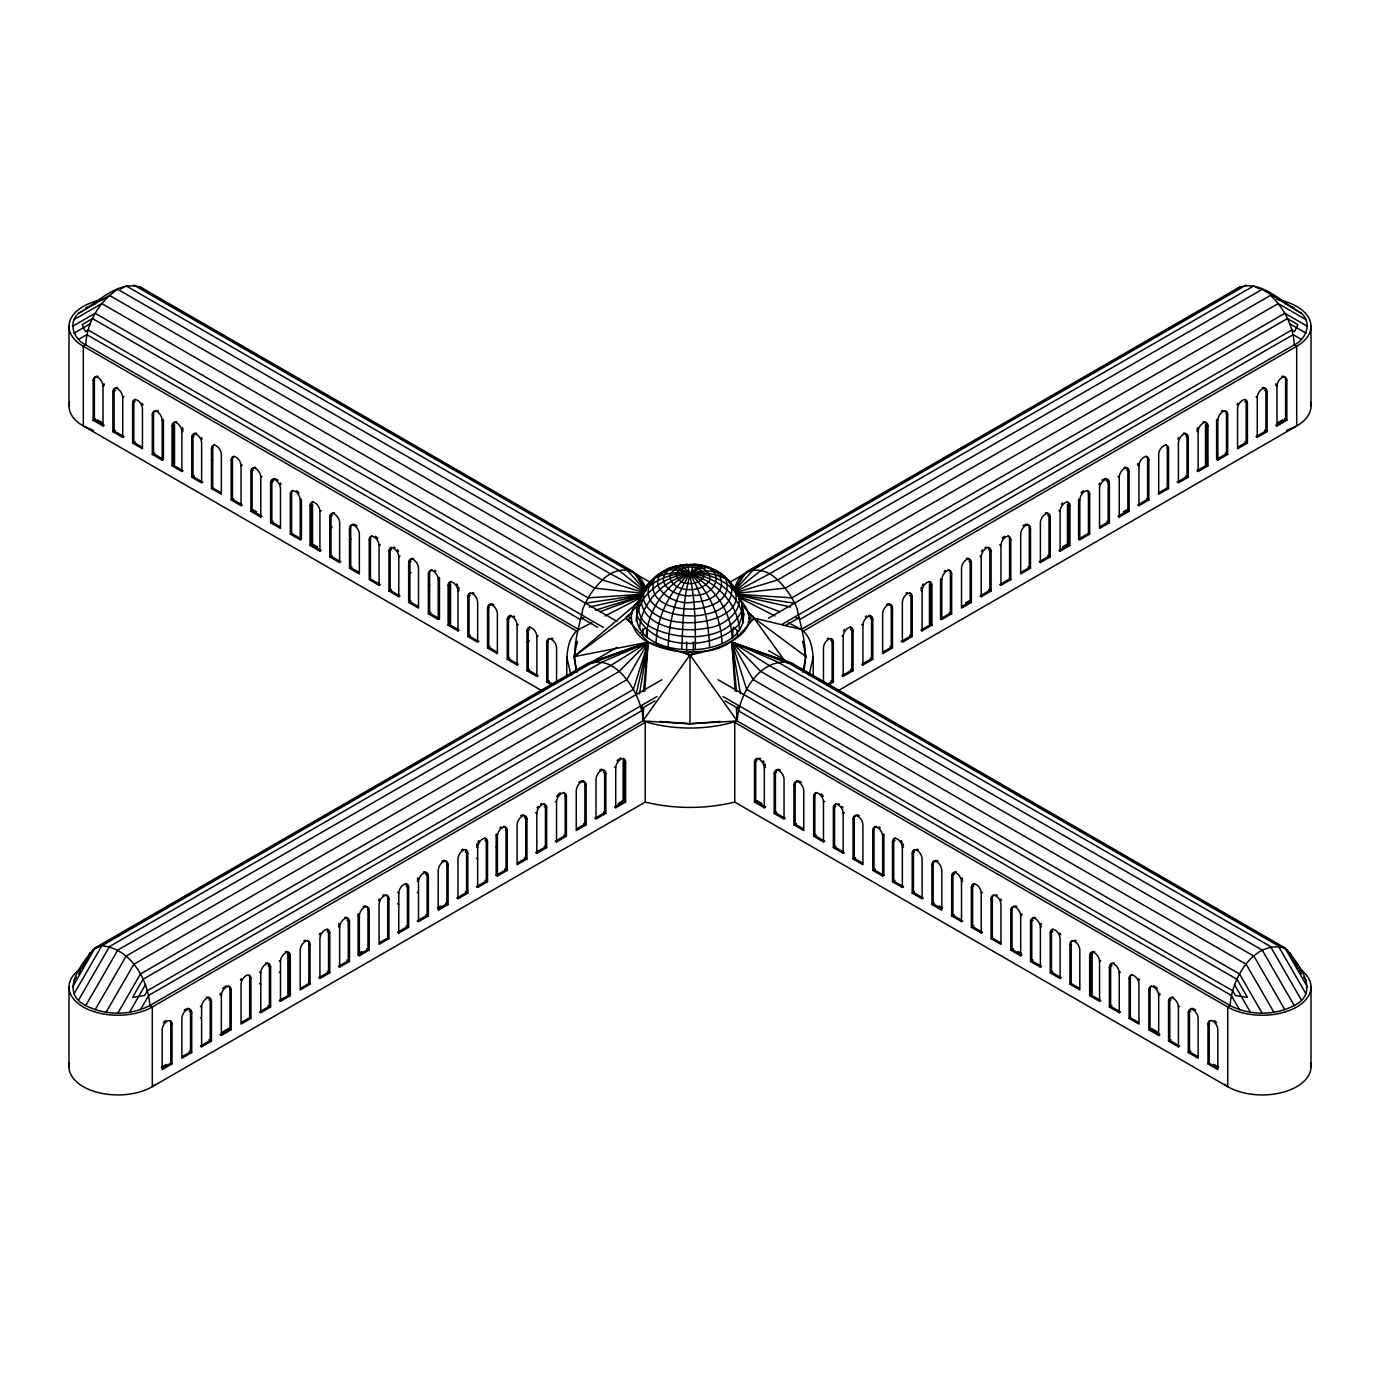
<?xml version="1.0" encoding="UTF-8"?>
<svg xmlns="http://www.w3.org/2000/svg" width="1380" height="1380" viewBox="0 0 1380 1380"><rect width="100%" height="100%" fill="white"/><g stroke="black" fill="none" stroke-linecap="round" stroke-linejoin="round"><path stroke-width="1.5" d="M162.185 460.127L152.3 454.434L152.317 414.569A6.969 4.019 60 0 1 157.251 411.723A6.969 4.019 60 0 1 162.185 420.262L162.185 460.127L163.409 459.419L163.409 419.555L162.185 420.262M221.318 1035.448L221.335 995.584A6.969 4.019 -60 0 1 226.251 987.045A6.969 4.019 -60 0 1 231.185 989.891L231.185 1029.756L221.318 1035.448L220.076 1034.741L229.96 1029.049L231.185 1029.756M379.086 585.361L379.086 545.497A6.969 4.019 60 0 0 374.153 536.958A6.969 4.019 60 0 0 369.219 539.804L369.219 579.652L379.086 585.361L380.311 584.637L370.461 578.945L370.461 539.097A6.969 4.019 60 0 1 371.91 535.906M536.855 676.442L526.97 670.732L527.005 630.902A6.969 4.019 60 0 1 531.921 628.055A6.969 4.019 60 0 1 536.855 636.594L536.855 676.442L538.096 675.734L528.23 670.042L528.23 630.194A6.969 4.019 60 0 1 529.678 627.003M681.737 648.893C683.376 620.707 682.617 590.468 694.14 564.299C731.193 565.627 730.261 601.645 693.536 602.008C672.612 607.338 638.871 581.791 670.697 568.043M637.422 607.597L636.128 621.069M641.01 596.867C640.372 628.486 684.239 633.092 707.94 627.917C726.139 626.365 750.858 604.837 733.108 587.604M743.492 622.777L741.664 611.185L741.974 603.302C726.57 566.628 668.42 563.696 643.684 591.779L643.408 598.851L638.026 609.839L637.111 615.618C654.31 651.412 712.787 650.705 738.68 624.674C752.445 599.644 725.949 569.543 700.919 565.438C674.803 581.342 657.311 611.599 656.104 642.373M668.179 646.599C669.162 621.121 675.631 595.142 690 573.821L698.78 569.026L706.957 567.559L713.977 569.543C742.75 582.446 733.97 609.736 705.404 614.255C685.705 619.879 635.749 611.426 651.05 581.428M643.649 708.199L642.769 720.981L149.834 1005.572C130.134 1015.715 105.449 1015.715 85.75 1005.572C58.477 991.927 82.024 962.567 95.134 947.836L588.087 663.228L648.169 642.166L690 654.896C713.512 650.756 769.712 634.852 741.233 600.938M644.822 691.156L648.169 642.166L626.106 618.016L573.89 656.707L576.478 671.387M695.296 649.1C695.572 620.827 694.916 591.468 687.068 564.213L676.148 566.162L674.596 568.422M642.097 706.474L642.769 720.981C672.595 730.382 707.405 730.382 737.231 720.981C738.524 694.054 760.88 655.379 791.913 663.228L1284.866 947.836C1297.976 962.567 1321.523 991.927 1294.25 1005.572C1274.551 1015.715 1249.866 1015.715 1230.167 1005.572L737.231 720.981L690 654.896L642.769 720.981L690 723.758L737.231 720.981L736.351 708.199M643.511 691.466L648.169 642.166C632.592 635.024 624.502 613.514 638.768 600.938M577.409 672.129C570.509 651.257 578.686 629.194 582.981 608.477C587.414 597.73 593.918 587.932 602.439 579.997C618.309 564.265 640.079 566.939 646.237 590.381M646.34 636.473C647.738 601.439 683.755 559.935 720.878 573.718C778.441 620.431 655.655 643.287 643.408 598.851C661.486 574.77 698.694 565.524 725.673 578.772C740.267 619.775 637.629 618.861 654.982 577.858C685.532 563.816 729.554 578.513 741.664 611.185C726.76 640.682 684.411 641.062 657.26 630.091C617.861 615.325 648.98 569.768 678.184 565.662M639.544 629.315C640.82 601.87 664.349 580.066 690 573.821C715.513 580.911 738.231 603.232 739.525 630.608M641.596 598.075L642.166 594.4L647.116 584.999L654.982 577.858M636.508 613.238L638.336 601.956L643.684 591.779M639.527 693.795L648.169 642.166C665.591 651.464 685.929 653.551 705.318 650.998C726.932 649.618 741.405 634.093 753.894 618.016L801.297 629.452C815.269 639.699 812.958 660.675 813.286 676.096M803.522 671.387C808.715 650.532 801.418 628.952 797.019 608.477C792.586 597.73 786.082 587.932 777.561 579.997C763.606 565.231 739.991 566.335 734.729 588.639M591.848 622.725L578.703 629.452L85.75 344.862C73.813 339.394 67.62 322.903 78.556 313.277C97.463 303.221 117.335 280.123 140.45 287.109L633.386 571.717L645.892 590.45M566.714 676.096C567.042 660.675 564.731 639.699 578.703 629.452M635.939 694.709L648.169 642.166L573.89 656.707L577.409 641.286M802.591 672.129L806.11 656.707L802.591 641.286M809.094 675.13L813.286 656.707M788.153 622.725L801.297 629.452L1294.25 344.862C1306.187 339.394 1312.38 322.903 1301.444 313.277C1282.538 303.221 1262.666 280.123 1239.551 287.109L746.615 571.717L735.23 588.743M637.612 609.167C624.812 662.728 752.428 663.418 743.027 610.547M644.426 591.865L610.736 573.959L117.8 289.352C99.17 301.34 86.819 322.73 85.75 344.862L83.3 346.277L83.3 425.971L542.616 691.156M1307.516 987.08L1284.866 947.836C1253.816 939.97 1231.46 978.644 1230.167 1005.572L1227.7 1006.986L734.764 722.395L734.764 802.091L1227.7 1086.681A48.8 28.169 0 0 0 1283.78 1092.028A48.8 28.169 0 0 0 1310.586 1063.083M88.217 956.599L90.045 952.545M651.36 583.309C655.966 571.562 669.938 569.802 680.202 565.179C704.887 582.757 720.653 612.72 722.085 643.166M87.302 958.169L82.127 968.312L92.598 950.199L105.656 942.644M78.556 973.987L80.627 970.399M82.697 966.811L85.819 961.429M72.485 987.08L95.134 947.836L101.775 945.783L594.711 661.193L648.169 642.166L633.386 689.396L140.45 973.987L117.8 1013.231M74.037 993.841L101.775 945.783C130.255 948.181 148.195 979.283 149.834 1005.572L152.3 1006.986L645.236 722.395L645.236 802.091L152.3 1086.681A48.8 28.169 0 0 1 96.221 1092.028A48.8 28.169 0 0 1 69.414 1063.083M78.556 1000.155L109.503 946.542L602.439 661.952L648.169 642.166L626.761 679.684L133.826 964.275L106.07 1012.334M85.75 1005.572L117.8 950.078L610.736 665.488L648.169 642.166L619.034 671.525L126.097 956.116L95.134 1009.729M129.53 1012.334L145.538 984.596M140.45 1009.729L148.747 995.36L641.683 710.769C636.836 687.62 612.099 650.549 585.534 665.609L617.033 647.41M735.161 588.466L744.062 574.08M735.074 588.691L737.231 585.241M74.037 980.3L76.297 977.144M734.678 590.64L753.239 569.664L1246.175 285.074M626.106 618.016L638.147 604.837M644.633 589.691L647.996 586.5M642.166 594.4L645.702 591.037M1239.551 287.109L1233.254 291.646M573.89 656.707L640.096 600.697M735.057 591.261L760.966 570.423L1253.902 285.832M155.405 1084.352L152.3 1086.681L152.3 1006.986A48.8 28.169 0 0 1 84.197 1007.503A48.8 28.169 0 0 1 81.541 968.208M642.683 645.461L648.169 642.166L591.399 663.4M78.556 313.277L109.503 295.406L602.439 579.997L644.201 592.658M120.629 288.989L124.269 286.885M74.037 319.591L101.775 303.565L594.711 588.156L643.891 593.4M72.485 326.353L95.134 313.277L588.087 597.868L641.735 594.297M74.037 333.132L90.045 323.886M78.556 339.446L86.854 334.65L579.79 619.241L583.809 617.757M94.392 379.69L94.392 419.555L104.242 425.247L103.017 425.971L93.15 420.279L93.15 380.414L94.392 379.69A6.969 4.019 60 0 1 98.032 376.309M103.017 425.971L103.017 386.089L104.242 385.382A6.969 4.019 60 0 0 104.069 383.812M117.749 387.694A6.969 4.019 60 0 0 114.109 391.075L114.109 430.94L123.959 436.632L122.734 437.356L112.867 431.664L112.867 391.782L115.334 390.368M122.734 437.356L122.734 397.474L123.959 396.767M93.15 420.279L95.617 418.847M132.584 403.167A6.969 4.019 60 0 1 137.517 400.321A6.969 4.019 60 0 1 142.451 408.86L142.451 448.741L132.584 443.049L132.584 403.167L135.05 401.753M112.867 431.664L115.334 430.232M152.317 414.569L153.542 413.862A6.969 4.019 60 0 1 154.991 410.671M132.584 443.049L135.05 441.617M172.034 425.954L174.501 424.54L174.501 464.387L172.034 465.819L172.034 425.954A6.969 4.019 60 0 1 176.968 423.108A6.969 4.019 60 0 1 181.901 431.647L181.901 471.511L183.126 470.804L173.276 465.112L173.276 425.247A6.969 4.019 60 0 1 176.916 421.849M181.901 431.647L183.126 430.94M152.3 454.434L154.767 453.002M191.751 437.339A6.969 4.019 60 0 1 196.685 434.493A6.969 4.019 60 0 1 201.618 443.032L201.618 482.897L191.751 477.204L191.751 437.339L194.218 435.908M211.468 448.724A6.969 4.019 60 0 1 216.401 445.878A6.969 4.019 60 0 1 221.335 454.417L221.335 494.282L211.468 488.589L211.468 448.724L212.71 448.017A6.969 4.019 60 0 1 214.142 444.826M211.468 460.127L212.71 459.419M191.751 477.204L194.218 475.772M232.427 459.402L232.427 499.25L242.276 504.942L241.052 505.666L231.185 499.974L231.185 460.109L232.427 459.402A6.969 4.019 60 0 1 233.858 456.211M241.052 505.666L241.052 465.802L242.276 465.095M211.468 488.589L212.71 487.882L220.921 492.625M255.8 467.389A6.969 4.019 60 0 0 252.143 470.77L252.143 510.635L261.993 516.327L260.768 517.052L250.901 511.359L250.901 471.494L253.368 470.062M260.768 517.052L260.768 477.187L261.993 476.462M231.185 499.974L233.651 498.542M270.618 482.879A6.969 4.019 60 0 1 275.552 480.033A6.969 4.019 60 0 1 280.485 488.572L280.485 528.437L270.618 522.744L270.618 482.879L273.085 481.448M250.901 511.359L253.368 509.927L256.663 511.825M300.202 539.804L300.202 499.957L301.427 499.232L301.427 539.097L300.202 539.804L290.335 534.129L290.335 494.264L291.577 493.54A6.969 4.019 60 0 1 293.009 490.349M270.618 522.744L273.085 521.312M312.743 501.734A6.969 4.019 60 0 0 311.294 504.925L311.294 544.789L321.143 550.482L319.919 551.189L310.052 545.497L310.052 505.632L312.518 504.218L312.518 544.082L317.452 546.928M319.919 551.189L319.919 511.325L321.143 510.617M290.335 534.129L291.577 533.405L301.427 539.097M329.768 517.017A6.969 4.019 60 0 1 334.702 514.171A6.969 4.019 60 0 1 339.635 522.71L339.635 562.574L329.768 556.882L329.768 517.017L332.235 515.602M329.768 528.437L332.235 526.988M310.052 545.497L312.518 544.082M349.485 528.402A6.969 4.019 60 0 1 354.419 525.556A6.969 4.019 60 0 1 359.352 534.095L359.352 573.959L349.485 568.267L349.485 528.402L350.727 527.695A6.969 4.019 60 0 1 354.384 524.297M329.768 556.882L332.235 555.467M369.219 539.804L370.461 539.097M379.086 545.497L380.311 544.789M349.485 568.267L351.952 566.852M391.627 547.274A6.969 4.019 60 0 0 390.178 550.465L390.178 590.33L400.028 596.022L398.803 596.747L388.936 591.054L388.936 551.189L391.403 549.758M398.803 596.747L398.803 556.882L400.028 556.157M408.653 562.574A6.969 4.019 60 0 1 413.586 559.728A6.969 4.019 60 0 1 418.52 568.267L418.52 608.132L408.653 602.439L408.653 562.574L411.119 561.143M408.653 573.977L411.119 572.545M388.936 591.054L391.403 589.622M439.306 577.357A6.969 4.019 60 0 1 439.461 578.927L439.461 618.792L438.236 619.499L428.387 613.824L428.387 573.959L429.611 573.235A6.969 4.019 60 0 1 432.078 569.733M428.387 585.361L429.611 584.637M438.236 619.499L438.236 579.652L439.461 578.927M408.653 602.439L411.119 601.007M448.103 585.344L450.553 583.913L450.553 623.777L448.103 625.192L448.103 585.344A6.969 4.019 60 0 1 453.02 582.498A6.969 4.019 60 0 1 457.953 591.019L457.953 630.884L459.195 630.177L449.328 624.485L449.328 584.62A6.969 4.019 60 0 1 450.777 581.428M457.953 591.019L459.195 590.312M428.387 613.824L430.836 612.392M467.82 596.712A6.969 4.019 60 0 1 472.736 593.866A6.969 4.019 60 0 1 477.67 602.405L477.67 642.269L467.82 636.577L467.82 596.712L470.27 595.298M487.537 608.097A6.969 4.019 60 0 1 492.453 605.251A6.969 4.019 60 0 1 497.386 613.789L497.386 653.654L487.537 647.962L487.537 608.097L488.761 607.39A6.969 4.019 60 0 1 493.695 604.543M467.82 636.577L470.27 635.162M510.945 615.273A6.969 4.019 60 0 0 508.478 618.775L508.478 658.639L518.345 664.332L517.103 665.039L507.254 659.347L507.254 619.482L509.72 618.067A6.969 4.019 60 0 1 509.875 616.688M517.103 665.039L517.103 625.175L518.345 624.467M487.537 647.962L490.004 646.547M527.005 630.902L529.454 629.47M526.988 642.287L529.454 640.837M536.855 636.594L538.096 635.887M507.254 659.347L509.72 657.932M551.638 684.98L546.721 682.134L546.721 642.287L547.946 641.579A6.969 4.019 60 0 1 549.395 638.388M526.97 670.732L529.437 669.317M631.868 622.466L627.503 619.948A4.744 2.743 0 0 1 627.503 616.067L631.868 613.548M627.503 619.948L630.85 618.016L627.503 616.067M546.721 682.134L549.171 680.72M109.4 940.487L113.126 938.331M116.869 936.175L139.276 923.255M143.003 921.098L165.41 908.161M169.154 906.005L206.483 884.442M210.226 882.286L232.634 869.348M236.36 867.192L249.435 859.636M253.161 857.48L258.767 854.255M262.511 852.098L266.237 849.942M269.98 847.786L275.569 844.56M279.312 842.404L292.387 834.848M296.113 832.692L301.72 829.466M305.446 827.31L309.189 825.154M312.915 822.998L335.323 810.06M339.066 807.904L385.745 780.942M389.471 778.786L428.68 756.154M432.423 753.998L445.481 746.459M449.225 744.303L454.831 741.06M458.557 738.904L471.632 731.366M475.358 729.209L480.964 725.966M484.708 723.81L488.434 721.654M492.177 719.498L505.235 711.959M508.979 709.803L514.567 706.56M518.311 704.404L531.386 696.866M535.112 694.709L583.654 666.678M729.227 582.636L777.664 554.674M781.408 552.518L794.466 544.962M798.209 542.806L820.617 529.886M824.343 527.729L837.418 520.174M841.145 518.018L846.751 514.792M850.494 512.636L854.22 510.479M857.946 508.323L872.885 499.698M876.628 497.542L880.354 495.386M884.097 493.229L897.173 485.674M902.762 482.448L906.505 480.292M910.231 478.136L932.639 465.198M936.382 463.042L973.728 441.479M977.454 439.323L999.862 426.386M1003.588 424.229L1016.663 416.691M1020.406 414.535L1025.995 411.292M1029.739 409.136L1033.465 406.979M1037.208 404.823L1042.814 401.597M1046.54 399.441L1059.616 391.886M1063.342 389.729L1068.948 386.504M1072.674 384.347L1076.417 382.191M1080.143 380.035L1102.551 367.097M1106.294 364.941L1152.973 337.997M1156.699 335.84L1169.774 328.285M1173.517 326.129L1195.908 313.191M1199.651 311.035L1212.727 303.497M1216.453 301.34L1222.059 298.097M1225.785 295.941L1229.528 293.802M682.272 651.567L686.654 654.103L690 652.154L693.346 654.103L697.728 651.567M752.497 616.067L749.15 618.016L752.497 619.948A4.744 2.743 0 0 0 752.497 616.067L748.133 613.548M748.133 622.466L752.497 619.948M661.9 679.736L143.003 979.3L132.549 997.412L144.641 995.48L147.367 990.737L657.001 696.52M768.522 618.171L1287.402 318.59L1297.873 324.628L1294.509 331.614L1291.784 330.027L782.167 624.26M641.873 708.406L654.931 700.868M786.1 625.14L799.158 617.602M803.764 630.867L1296.7 346.277A48.8 28.169 0 0 0 1276.862 299.477M161.339 1067.24L166.273 1064.394M222.146 1032.137L228.718 1028.324M358.524 953.39L361.819 951.493M437.408 907.85L440.686 905.953M618.188 803.471L623.122 800.624L625.589 802.056L625.589 762.191A6.969 4.019 -60 0 0 620.655 759.345A6.969 4.019 -60 0 0 615.721 767.884L615.721 807.749L614.497 807.024L624.346 801.332L624.346 761.484A6.969 4.019 -60 0 0 622.915 758.293M965.62 602.888L968.898 600.99L971.365 602.422L971.365 562.54A6.969 4.019 -60 0 0 966.431 559.693A6.969 4.019 -60 0 0 961.515 568.232L961.515 608.114L971.365 602.422M1062.566 546.911L1067.499 544.065L1069.948 545.497L1069.948 505.632A6.969 4.019 -60 0 0 1065.032 502.786A6.969 4.019 -60 0 0 1060.099 511.325L1060.099 551.189L1058.857 550.482L1068.724 544.789L1068.724 504.925A6.969 4.019 -60 0 0 1067.275 501.734M1123.355 511.825L1126.649 509.927L1129.116 511.342L1129.116 471.477A6.969 4.019 -60 0 0 1124.183 468.631A6.969 4.019 -60 0 0 1119.249 477.17L1119.249 517.034L1118.024 516.327L1127.874 510.635L1127.874 470.77A6.969 4.019 -60 0 0 1124.217 467.372M1277.811 422.642L1282.745 419.796M162.581 1067.947L170.792 1063.204L172.017 1063.911L172.017 1024.046A6.969 4.019 -60 0 0 167.084 1021.2A6.969 4.019 -60 0 0 162.167 1029.739L162.167 1069.603L172.017 1063.911M182.298 1056.562L190.509 1051.819L190.509 1011.954A6.969 4.019 -60 0 0 186.852 1008.556M241.465 1022.408L249.677 1017.664L250.901 1018.371L250.901 978.506A6.969 4.019 -60 0 0 245.985 975.66A6.969 4.019 -60 0 0 241.052 984.199L241.052 1024.063L250.901 1018.371M300.616 988.253L308.827 983.509L310.052 984.216L310.052 944.351A6.969 4.019 -60 0 0 305.135 941.505A6.969 4.019 -60 0 0 300.202 950.044L300.202 989.909L310.052 984.216M318.677 977.816L328.544 972.124L328.544 932.259A6.969 4.019 -60 0 0 327.095 929.068M358.282 913.612A6.969 4.019 -60 0 0 358.127 915.182L358.127 955.046L367.977 949.354L367.977 909.489A6.969 4.019 -60 0 0 363.044 906.643M379.483 942.713L387.694 937.969L388.936 938.676L388.936 898.811A6.969 4.019 -60 0 0 384.002 895.965A6.969 4.019 -60 0 0 379.069 904.504L379.069 944.369L388.936 938.676M438.65 908.558L446.861 903.814L446.861 863.949A6.969 4.019 -60 0 0 441.928 861.103M456.728 898.121L466.578 892.429L466.578 852.564A6.969 4.019 -60 0 0 465.129 849.373M496.317 833.917A6.969 4.019 -60 0 0 496.162 835.486L496.162 875.351L506.011 869.659L506.011 829.794A6.969 4.019 -60 0 0 503.545 826.292M517.517 863.018L525.728 858.274L525.728 818.409A6.969 4.019 -60 0 0 520.812 815.563M576.668 828.863L584.879 824.119L584.879 784.254A6.969 4.019 -60 0 0 581.239 780.873M594.78 818.409L604.63 812.716L604.63 772.869A6.969 4.019 -60 0 0 599.714 770.023M827.189 684.239L832.106 681.392L832.106 641.528A6.969 4.019 -60 0 0 830.674 638.336M883.045 651.981L891.273 647.237L891.273 607.373A6.969 4.019 -60 0 0 886.34 604.526M901.123 641.545L910.99 635.852L910.99 595.988A6.969 4.019 -60 0 0 909.541 592.796M940.556 618.775L941.798 619.499L941.798 579.617L940.556 578.91L940.556 618.775L950.423 613.082L950.423 573.218A6.969 4.019 -60 0 0 947.957 569.716M961.929 606.441L970.14 601.697L970.14 561.832A6.969 4.019 -60 0 0 966.483 558.452M1010.798 579.652L1009.574 578.945L999.707 584.62L1000.949 585.344L1010.798 579.652L1010.798 539.787A6.969 4.019 -60 0 0 1005.882 536.941A6.969 4.019 -60 0 0 1000.949 545.48L1000.949 585.344M1021.079 572.303L1029.29 567.559L1029.29 527.678A6.969 4.019 -60 0 0 1025.633 524.297M1039.14 561.867L1049.007 556.175L1049.007 516.293A6.969 4.019 -60 0 0 1045.35 512.911M1078.591 539.097L1088.441 533.405L1089.665 534.112L1089.665 494.247A6.969 4.019 -60 0 0 1084.749 491.401A6.969 4.019 -60 0 0 1079.816 499.94L1079.816 539.804L1078.591 539.097L1078.591 499.232L1079.816 499.94M1099.946 526.763L1108.157 522.019L1108.157 482.155A6.969 4.019 -60 0 0 1104.5 478.757M1159.097 492.608L1167.308 487.865L1168.55 488.572L1168.55 448.707A6.969 4.019 -60 0 0 1163.616 445.861A6.969 4.019 -60 0 0 1158.683 454.4L1158.683 494.264L1168.55 488.572M1177.175 482.172L1187.024 476.48L1187.024 436.615A6.969 4.019 -60 0 0 1183.367 433.216M1216.608 459.402L1217.833 460.109L1217.833 420.245L1216.608 419.537L1216.608 459.402L1226.458 453.709L1226.458 413.845A6.969 4.019 -60 0 0 1225.026 410.654M1237.964 447.068L1246.175 442.325L1246.175 402.46A6.969 4.019 -60 0 0 1244.743 399.269M191.734 1052.526L181.884 1058.219L181.884 1018.354A6.969 4.019 -60 0 1 186.817 1009.815A6.969 4.019 -60 0 1 191.734 1012.661L191.734 1052.526L189.267 1051.112M201.601 1046.834L211.451 1041.141L211.451 1001.276A6.969 4.019 -60 0 0 206.534 998.43A6.969 4.019 -60 0 0 201.601 1006.969L201.601 1046.834L200.359 1046.126L210.226 1040.434L210.226 1000.569A6.969 4.019 -60 0 0 206.569 997.171M260.768 1012.678L270.618 1006.986L270.618 967.121A6.969 4.019 -60 0 0 265.702 964.275A6.969 4.019 -60 0 0 260.768 972.814L260.768 1012.678L259.526 1011.971L269.393 1006.279L269.393 966.414A6.969 4.019 -60 0 0 265.736 963.016M280.485 1001.294L290.335 995.601L290.335 955.736A6.969 4.019 -60 0 0 285.419 952.89A6.969 4.019 -60 0 0 280.485 961.429L280.485 1001.294L279.243 1000.586L289.11 994.894L289.11 955.029A6.969 4.019 -60 0 0 285.453 951.631M329.768 972.831L319.919 978.524L319.919 938.659A6.969 4.019 -60 0 1 324.852 930.12A6.969 4.019 -60 0 1 329.768 932.966L329.768 972.831L327.319 971.417M339.635 967.139L349.485 961.446L349.485 921.581A6.969 4.019 -60 0 0 344.569 918.735A6.969 4.019 -60 0 0 339.635 927.274L339.635 967.139L338.411 966.431L348.26 960.739L348.26 920.874A6.969 4.019 -60 0 0 344.603 917.493M359.352 955.753L369.219 950.061L369.219 910.196A6.969 4.019 -60 0 0 364.286 907.35A6.969 4.019 -60 0 0 359.352 915.889L359.352 955.753L358.127 955.046M398.786 932.984L408.653 927.308L408.653 887.426A6.969 4.019 -60 0 0 403.719 884.58A6.969 4.019 -60 0 0 398.786 893.119L398.786 932.984L397.561 932.276L407.411 926.584L407.411 886.719A6.969 4.019 -60 0 0 405.962 883.528M418.502 921.616L428.369 915.923L428.369 876.041A6.969 4.019 -60 0 0 423.436 873.195A6.969 4.019 -60 0 0 418.502 881.734L418.502 921.616L417.278 920.891L427.127 915.199L427.127 875.334A6.969 4.019 -60 0 0 423.47 871.953M448.103 904.521L438.219 910.231L438.236 870.349A6.969 4.019 -60 0 1 443.17 861.81A6.969 4.019 -60 0 1 448.103 864.656L448.103 904.521L445.636 903.106M467.82 893.136L457.953 898.828L457.953 858.964A6.969 4.019 -60 0 1 462.886 850.425A6.969 4.019 -60 0 1 467.82 853.271L467.82 893.136L465.353 891.722M477.67 887.444L487.537 881.751L487.537 841.886A6.969 4.019 -60 0 0 482.603 839.04A6.969 4.019 -60 0 0 477.67 847.579L477.67 887.444L476.445 886.736L486.295 881.044L486.295 841.179A6.969 4.019 -60 0 0 484.846 837.988M497.386 876.059L507.254 870.366L507.254 830.501A6.969 4.019 -60 0 0 502.32 827.655A6.969 4.019 -60 0 0 497.386 836.194L497.386 876.059L496.162 875.351M526.97 858.981L517.103 864.673L517.103 824.809A6.969 4.019 -60 0 1 522.037 816.287A6.969 4.019 -60 0 1 526.97 819.134L526.97 858.981L524.504 857.567M536.82 853.289L546.687 847.613L546.687 807.749A6.969 4.019 -60 0 0 541.754 804.902A6.969 4.019 -60 0 0 536.82 813.441L536.82 853.289L535.595 852.581L545.445 846.889L545.445 807.024A6.969 4.019 -60 0 0 544.013 803.833M556.537 841.921L566.404 836.228L566.404 796.364A6.969 4.019 -60 0 0 561.47 793.517A6.969 4.019 -60 0 0 556.537 802.056L556.537 841.921L555.312 841.196L565.162 835.504L565.162 795.639A6.969 4.019 -60 0 0 563.73 792.448M586.12 824.843L576.254 830.536L576.254 790.671A6.969 4.019 -60 0 1 581.187 782.132A6.969 4.019 -60 0 1 586.12 784.979L586.12 824.843L583.654 823.412M605.872 813.441L595.97 819.151L596.005 779.269A6.969 4.019 -60 0 1 600.938 770.73A6.969 4.019 -60 0 1 605.872 773.576L605.872 813.441L603.405 812.009M615.721 807.749L625.589 802.056M828.414 684.946L833.348 682.1L833.348 642.235A6.969 4.019 -60 0 0 828.414 639.389A6.969 4.019 -60 0 0 823.481 647.927L823.481 681.496M843.197 676.407L853.064 670.715L853.064 630.85A6.969 4.019 -60 0 0 848.131 628.004A6.969 4.019 -60 0 0 843.197 636.542L843.197 676.407L841.973 675.7L851.84 670.007L851.84 630.143A6.969 4.019 -60 0 0 850.391 626.951M862.914 665.022L872.781 659.33L872.781 619.465A6.969 4.019 -60 0 0 867.848 616.619A6.969 4.019 -60 0 0 862.914 625.157L862.914 665.022L861.689 664.315L871.556 658.622L871.556 618.758A6.969 4.019 -60 0 0 869.09 615.256M892.498 647.945L882.648 653.637L882.648 613.772A6.969 4.019 -60 0 1 887.564 605.234A6.969 4.019 -60 0 1 892.498 608.08L892.498 647.945L890.031 646.53M912.215 636.559L902.365 642.252L902.365 602.387A6.969 4.019 -60 0 1 907.281 593.849A6.969 4.019 -60 0 1 912.215 596.695L912.215 636.559L909.748 635.145M922.082 630.867L931.931 625.175L931.931 585.31A6.969 4.019 -60 0 0 926.998 582.464A6.969 4.019 -60 0 0 922.082 591.002L922.082 630.867L920.84 630.16L930.707 624.467L930.707 584.602A6.969 4.019 -60 0 0 929.258 581.411M941.798 619.499L951.648 613.807L951.648 573.925A6.969 4.019 -60 0 0 946.715 571.079A6.969 4.019 -60 0 0 941.798 579.617M981.232 596.729L991.082 591.037L991.082 551.155A6.969 4.019 -60 0 0 986.148 548.309A6.969 4.019 -60 0 0 981.232 556.847L981.232 596.729L979.99 596.005L989.857 590.312L989.857 550.448A6.969 4.019 -60 0 0 988.408 547.256M1030.515 568.267L1020.665 573.959L1020.665 534.095A6.969 4.019 -60 0 1 1025.599 525.556A6.969 4.019 -60 0 1 1030.515 528.402L1030.515 568.267L1028.048 566.835M1050.232 556.882L1040.382 562.574L1040.382 522.71A6.969 4.019 -60 0 1 1045.316 514.171A6.969 4.019 -60 0 1 1050.232 517.017L1050.232 556.882L1047.782 555.45M1060.099 551.189L1069.948 545.497M1079.816 539.804L1089.665 534.112M1109.399 522.727L1099.532 528.419L1099.532 488.555A6.969 4.019 -60 0 1 1104.466 480.016A6.969 4.019 -60 0 1 1109.399 482.862L1109.399 522.727L1106.933 521.312M1119.249 517.034L1129.116 511.342M1138.966 505.649L1148.833 499.957L1148.833 460.092A6.969 4.019 -60 0 0 1143.899 457.246A6.969 4.019 -60 0 0 1138.966 465.784L1138.966 505.649L1137.741 504.942L1147.591 499.25L1147.591 459.385A6.969 4.019 -60 0 0 1146.142 456.193M1188.266 477.187L1178.399 482.879L1178.399 443.014A6.969 4.019 -60 0 1 1183.333 434.476A6.969 4.019 -60 0 1 1188.266 437.322L1188.266 477.187L1185.8 475.772M1198.116 471.494L1207.983 465.802L1207.983 425.937A6.969 4.019 -60 0 0 1203.05 423.091A6.969 4.019 -60 0 0 1198.116 431.63L1198.116 471.494L1196.891 470.787L1206.741 465.095L1206.741 425.23A6.969 4.019 -60 0 0 1203.084 421.849M1217.833 460.109L1227.7 454.434L1227.7 414.552A6.969 4.019 -60 0 0 1222.766 411.706A6.969 4.019 -60 0 0 1217.833 420.245M1247.417 443.049L1237.55 448.741L1237.55 408.86A6.969 4.019 -60 0 1 1242.483 400.321A6.969 4.019 -60 0 1 1247.417 403.167L1247.417 443.049L1244.95 441.617M1257.266 437.356L1267.133 431.664L1267.133 391.782A6.969 4.019 -60 0 0 1262.2 388.936A6.969 4.019 -60 0 0 1257.266 397.474L1257.266 437.356L1256.042 436.632L1265.891 430.94L1265.891 391.075A6.969 4.019 -60 0 0 1262.252 387.694M1276.983 425.971L1286.85 420.279L1286.85 380.414A6.969 4.019 -60 0 0 1281.917 377.568A6.969 4.019 -60 0 0 1276.983 386.089L1276.983 425.971L1275.758 425.247L1285.608 419.555L1285.608 379.69A6.969 4.019 -60 0 0 1281.968 376.309M837.781 690.914L1296.7 425.971A48.8 28.169 0 0 0 1310.586 402.373M757.154 758.31A6.969 4.019 60 0 0 755.705 761.501L755.705 801.383L765.572 807.059L764.33 807.783L754.481 802.091L754.481 762.226L756.947 760.794M764.33 807.783L764.33 767.918L765.572 767.194M774.197 773.593A6.969 4.019 60 0 1 779.131 770.764A6.969 4.019 60 0 1 784.047 779.286L784.047 819.168L774.197 813.476L774.197 773.593L776.664 772.179M754.481 802.091L756.947 800.659L761.864 803.505M793.914 784.979A6.969 4.019 60 0 1 798.848 782.132A6.969 4.019 60 0 1 803.764 790.671L803.764 830.553L793.914 824.861L793.914 784.979L795.139 784.271A6.969 4.019 60 0 1 798.796 780.89M774.197 813.476L776.664 812.044M814.856 795.656L814.856 835.521L824.723 841.214L823.481 841.938L813.631 836.245L813.631 796.364L814.856 795.656A6.969 4.019 60 0 1 816.305 792.465M823.481 841.938L823.481 802.056L824.723 801.349M793.914 824.861L796.381 823.429M836.021 803.85A6.969 4.019 60 0 0 834.572 807.041L834.572 846.906L844.439 852.599L843.197 853.306L833.348 847.613L833.348 807.749L835.814 806.334M843.197 853.306L843.197 813.441L844.439 812.734M813.631 836.245L816.098 834.814M853.064 819.134A6.969 4.019 60 0 1 857.998 816.287A6.969 4.019 60 0 1 862.914 824.826L862.914 864.691L853.064 858.998L853.064 819.134L854.289 818.426A6.969 4.019 60 0 1 859.223 815.58M833.348 847.613L835.814 846.199M883.7 833.934A6.969 4.019 60 0 1 883.873 835.504L883.873 875.369L882.648 876.076L872.781 870.383L872.781 830.519L874.006 829.811A6.969 4.019 60 0 1 876.473 826.309M882.648 876.076L882.648 836.211L883.873 835.504M853.064 858.998L855.531 857.584M895.172 838.005A6.969 4.019 60 0 0 893.723 841.196L893.723 881.061L903.59 886.753L902.365 887.461L892.498 881.768L892.498 841.904L894.965 840.489M902.365 887.461L902.365 847.596L903.59 846.889M872.781 870.383L875.248 868.969M912.215 853.289A6.969 4.019 60 0 1 917.148 850.442A6.969 4.019 60 0 1 922.082 858.981L922.082 898.846L912.215 893.153L912.215 853.289L914.681 851.874M892.498 881.768L894.965 880.354M931.931 864.673A6.969 4.019 60 0 1 936.865 861.827A6.969 4.019 60 0 1 941.798 870.366L941.798 910.231L931.931 904.538L931.931 864.673L933.173 863.966A6.969 4.019 60 0 1 938.09 861.12M912.215 893.153L914.681 891.739M956.53 871.953A6.969 4.019 60 0 0 952.89 875.351L952.89 915.216L962.74 920.909L961.515 921.616L951.648 915.923L951.648 876.059L954.115 874.627A6.969 4.019 60 0 1 954.287 873.264M961.515 921.616L961.515 881.751L962.74 881.044M931.931 904.538L934.398 903.124M974.038 883.545A6.969 4.019 60 0 0 972.607 886.736L972.607 926.601L982.457 932.294L981.232 933.001L971.365 927.308L971.365 887.444L973.832 886.012M981.232 933.001L981.232 893.136L982.457 892.429M951.648 915.923L954.115 914.509M991.082 898.828A6.969 4.019 60 0 1 996.015 895.982A6.969 4.019 60 0 1 1000.949 904.521L1000.949 944.386L991.082 938.693L991.082 898.828L992.324 898.104A6.969 4.019 60 0 1 993.755 894.913M971.365 927.308L973.832 925.894M1012.04 909.489L1012.04 949.371L1021.89 955.063L1020.665 955.771L1010.798 950.078L1010.798 910.213L1012.04 909.489A6.969 4.019 60 0 1 1016.974 906.643M1020.665 955.771L1020.665 915.906L1021.89 915.182A6.969 4.019 60 0 0 1021.735 913.612M991.082 938.693L992.324 937.986L1000.534 942.73M1035.414 917.493A6.969 4.019 60 0 0 1031.757 920.874L1031.757 960.756L1041.607 966.449L1040.382 967.156L1030.515 961.463L1030.515 921.599L1032.982 920.167M1040.382 967.156L1040.382 927.291L1041.607 926.567M1010.798 950.078L1013.265 948.647M1050.232 932.984A6.969 4.019 60 0 1 1055.165 930.137A6.969 4.019 60 0 1 1060.099 938.659L1060.099 978.541L1050.232 972.848L1050.232 932.984L1052.698 931.552M1030.515 961.463L1032.982 960.031M1069.948 944.351A6.969 4.019 60 0 1 1074.882 941.505A6.969 4.019 60 0 1 1079.816 950.044L1079.816 989.926L1069.948 984.233L1069.948 944.351L1071.191 943.644A6.969 4.019 60 0 1 1072.64 940.453M1050.232 972.848L1052.698 971.417M1094.564 951.648A6.969 4.019 60 0 0 1090.907 955.029L1090.907 994.894L1100.757 1000.586L1099.532 1001.311L1089.665 995.618L1089.665 955.736L1092.132 954.322A6.969 4.019 60 0 1 1092.305 952.942M1099.532 1001.311L1099.532 961.429L1100.757 960.722M1069.948 984.233L1071.191 983.509L1079.402 988.253M1114.281 963.033A6.969 4.019 60 0 0 1110.624 966.414L1110.624 1006.279L1120.474 1011.971L1119.249 1012.678L1109.399 1007.003L1109.399 967.121L1111.849 965.707M1119.249 1012.678L1119.249 972.814L1120.474 972.106M1089.665 995.618L1092.132 994.187L1092.132 954.322M1129.116 978.506A6.969 4.019 60 0 1 1134.032 975.66A6.969 4.019 60 0 1 1138.966 984.199L1138.966 1024.063L1129.116 1018.371L1129.116 978.506L1130.341 977.799A6.969 4.019 60 0 1 1131.79 974.608M1109.399 1007.003L1111.849 1005.572M1148.833 1029.756L1150.058 1029.049L1159.925 1034.741L1158.683 1035.448L1148.833 1029.756L1148.833 989.891L1150.058 989.184A6.969 4.019 60 0 1 1151.506 985.993M1158.683 1035.448L1158.683 995.584L1159.925 994.877A6.969 4.019 60 0 0 1159.752 993.307M1129.116 1018.371L1130.341 1017.664L1138.552 1022.408M1173.431 997.171A6.969 4.019 60 0 0 1169.774 1000.569L1169.774 1040.434L1179.641 1046.126L1178.399 1046.834L1168.55 1041.141L1168.55 1001.276L1171.016 999.862M1178.399 1046.834L1178.399 1006.969L1179.641 1006.262M1188.266 1012.661A6.969 4.019 60 0 1 1193.183 1009.815A6.969 4.019 60 0 1 1198.116 1018.354L1198.116 1058.219L1188.266 1052.526L1188.266 1012.661L1190.733 1011.247M1168.55 1041.141L1171.016 1039.726M1207.983 1024.046A6.969 4.019 60 0 1 1212.917 1021.2A6.969 4.019 60 0 1 1217.833 1029.739L1217.833 1069.603L1207.983 1063.911L1207.983 1024.046L1209.208 1023.339A6.969 4.019 60 0 1 1209.863 1020.872M1188.266 1052.526L1190.733 1051.112M1207.983 1063.911L1209.208 1063.204L1217.419 1067.947M656.811 575.943L664.85 571.51M653.465 578.962L657.88 576.53M735.575 591.865L769.264 573.959L1262.2 289.352L1301.444 313.277M604.992 615.98L640.665 597.712M638.681 646.72L648.169 642.166L622.501 652.326M85.75 307.861L95.134 303.704M1286.609 430.439L1296.7 425.971L1296.7 346.277L1294.25 344.862C1293.509 326.008 1284.107 308.206 1270.497 295.406L777.561 579.997L735.799 592.658M599.903 611.771L642.131 596.108M595.366 610.219L642.08 595.746M667.385 568.94L674.009 567.128C705.042 575.391 730.658 604.957 732.193 637.577M734.764 802.091C705.611 809.18 674.389 809.18 645.236 802.091M589.295 607.062L641.873 595.28M585.534 603.181L641.907 594.797M682.324 565.093L694.985 564.61M676.148 566.162L681.013 565.49M736.109 593.4L785.289 588.156L1278.225 303.565L1305.963 319.591M659.951 721.464L690 723.758L720.05 721.464M695.848 564.92L685.86 564.8L694.14 564.299L705.439 566.542M738.266 594.297L791.913 597.868L1284.866 313.277L1307.516 326.353M738.093 594.797L794.466 603.181M738.128 595.28L790.706 607.062M700.919 565.438C728.088 570.423 714.995 597.35 692.933 595.263C679.081 599.006 651.619 583.999 668.903 569.957L679.081 570.268L690 573.821C703.058 595.85 708.664 621.725 709.579 647.134M737.869 596.108L780.097 611.771M796.191 617.757L800.21 619.241L1293.146 334.65L1301.444 339.446M788.601 663.4L731.831 642.166L735.178 691.156M757.499 652.326L731.831 642.166L736.489 691.466M1284.866 303.704L1294.25 307.861M93.392 430.439L83.3 425.971A48.8 28.169 0 0 1 69.414 402.373M741.319 646.72L731.831 642.166L740.474 693.795M739.335 597.712L775.008 615.98M1255.731 286.885L1259.371 288.989M1289.955 323.886L1305.963 333.132M1285.608 379.69L1286.85 380.414M1276.983 386.089L1275.758 385.382A6.969 4.019 -60 0 1 1275.931 383.812M1264.667 390.368L1267.133 391.782M1256.042 396.767L1257.266 397.474M1284.383 418.847L1286.85 420.279M1244.95 401.753L1247.417 403.167M1264.667 430.232L1267.133 431.664M1226.458 413.845L1227.7 414.552M1207.983 425.937L1205.516 424.523L1205.516 464.387L1207.983 465.802M1196.891 430.922L1198.116 431.63M1225.233 453.002L1227.7 454.434M1185.8 435.908L1188.266 437.322M1165.876 444.809A6.969 4.019 -60 0 1 1167.308 448L1168.55 448.707M1147.591 459.385L1148.833 460.092M1138.966 465.784L1137.741 465.077A6.969 4.019 -60 0 1 1137.896 463.507M1126.649 470.045L1129.116 471.477M1118.024 476.462L1119.249 477.17M1146.366 498.542L1148.833 499.957M1106.933 481.43L1109.399 482.862M1086.992 490.349A6.969 4.019 -60 0 1 1088.441 493.54L1089.665 494.247M1069.948 505.632L1067.499 504.2L1067.499 544.065M1058.857 510.6L1060.099 511.325M1047.782 515.585L1050.232 517.017M1029.29 527.678L1030.515 528.402M1008.125 535.871A6.969 4.019 -60 0 1 1009.574 539.062L1010.798 539.787M999.707 544.755L1000.949 545.48M988.615 549.74L991.082 551.155M979.99 556.14L981.232 556.847M968.898 561.125L971.365 562.54M988.615 589.605L991.082 591.037M950.423 573.218L951.648 573.925M931.931 585.31L929.465 583.895L929.465 623.76L931.931 625.175M920.84 590.295L922.082 591.002M949.181 612.375L951.648 613.807M909.748 595.28L912.215 596.695M891.273 607.373L892.498 608.08M872.781 619.465L870.314 618.05A6.969 4.019 -60 0 0 870.142 616.67M861.689 624.45L862.914 625.157M850.598 629.418L853.064 630.85M841.973 635.835L843.197 636.542M870.314 657.915L872.781 659.33M830.881 640.803L833.348 642.235M850.598 669.3L853.064 670.715M830.881 680.685L833.348 682.1M146.746 291.646L140.45 287.109M150.472 293.802L154.215 295.941M157.941 298.097L163.547 301.34M167.273 303.497L180.349 311.035M184.092 313.191L206.483 326.129M210.226 328.285L223.301 335.84M227.027 337.997L273.706 364.941M277.449 367.097L299.857 380.035M303.583 382.191L307.326 384.347M311.052 386.504L316.658 389.729M320.384 391.886L333.46 399.441M337.186 401.597L342.792 404.823M346.535 406.979L350.261 409.136M354.005 411.292L359.594 414.535M363.337 416.691L376.412 424.229M380.138 426.386L402.546 439.323M406.272 441.479L443.618 463.042M447.361 465.198L469.769 478.136M473.495 480.292L477.239 482.448M482.827 485.674L495.903 493.229M499.646 495.386L503.372 497.542M507.116 499.698L522.054 508.323M525.78 510.479L529.506 512.636M533.249 514.792L538.856 518.018M542.582 520.174L555.657 527.729M559.383 529.886L581.791 542.806M585.534 544.962L598.592 552.518M602.336 554.674L650.774 582.636M768.522 650.618L794.466 665.609L791.913 663.228L731.831 642.166L746.615 689.396L1239.551 973.987L1262.2 1013.231M796.346 666.678L844.888 694.709M848.614 696.866L861.689 704.404M865.433 706.56L871.022 709.803M874.765 711.959L887.823 719.498M891.566 721.654L895.292 723.81M899.035 725.966L904.642 729.209M908.368 731.366L921.443 738.904M925.169 741.06L930.776 744.303M934.519 746.459L947.577 753.998M951.32 756.154L990.53 778.786M994.256 780.942L1040.934 807.904M1044.677 810.06L1067.085 822.998M1070.811 825.154L1074.554 827.31M1078.28 829.466L1083.887 832.692M1087.612 834.848L1100.688 842.404M1104.431 844.56L1110.02 847.786M1113.764 849.942L1117.49 852.098M1121.233 854.255L1126.839 857.48M1130.565 859.636L1143.641 867.192M1147.367 869.348L1169.774 882.286M1173.517 884.442L1210.847 906.005M1214.59 908.161L1236.998 921.098M1240.724 923.255L1263.131 936.175M1266.874 938.331L1270.601 940.487M1274.344 942.644L1287.402 950.199L1297.873 968.312L1292.698 958.169M133.826 285.074L626.761 569.664L645.323 590.64M126.097 285.832L619.034 570.423L644.943 591.261M617.033 621.38L92.598 318.59L82.127 324.628L85.491 331.614L88.217 330.027L603.405 627.469M718.1 679.736L1236.998 979.3L1247.451 997.412L1235.359 995.48L1232.633 990.737L722.999 696.52M580.842 617.602L597.644 627.296M725.069 700.868L738.128 708.406M576.236 630.867L83.3 346.277A48.8 28.169 0 0 1 103.138 299.477M97.256 419.796L102.189 422.642M939.332 905.97L942.609 907.867M1018.199 951.493L1021.476 953.39M1151.282 1028.341L1157.872 1032.137M1213.727 1064.394L1218.661 1067.24M142.037 447.068L133.826 442.325L133.826 402.46A6.969 4.019 60 0 1 135.257 399.269M163.409 459.419L153.542 453.727L153.542 413.862M202.843 482.189L192.993 476.497L192.993 436.632A6.969 4.019 60 0 1 196.633 433.234M280.071 526.763L271.86 522.019L271.86 482.155A6.969 4.019 60 0 1 275.517 478.774M340.86 561.867L331.01 556.175L331.01 516.31A6.969 4.019 60 0 1 334.667 512.911M358.938 572.303L350.727 567.559L350.727 527.695M418.106 606.458L409.895 601.715L409.895 561.85A6.969 4.019 60 0 1 413.552 558.469M439.461 618.792L429.611 613.1L429.611 573.235M478.912 641.562L469.045 635.87L469.045 596.005A6.969 4.019 60 0 1 470.494 592.814M496.973 651.998L488.761 647.255L488.761 607.39M552.88 684.273L547.946 681.427L547.946 641.579M785.289 818.443L775.422 812.751L775.422 772.886A6.969 4.019 60 0 1 780.356 770.04M803.367 828.88L795.139 824.136L795.139 784.271M862.517 863.035L854.289 858.291L854.289 818.426M883.873 875.369L874.006 869.676L874.006 829.811M923.306 898.139L913.457 892.446L913.457 852.581A6.969 4.019 60 0 1 914.888 849.39M941.384 908.575L933.173 903.831L933.173 863.966M1061.323 977.816L1051.474 972.124L1051.474 932.259A6.969 4.019 60 0 1 1052.923 929.068M1197.702 1056.562L1189.491 1051.819L1189.491 1011.954A6.969 4.019 60 0 1 1193.148 1008.556M172.034 465.819L181.901 471.511M448.103 625.192L457.953 630.884M625.589 762.191L623.122 760.777L623.122 800.624M614.497 767.177L615.721 767.884M603.405 772.162L605.872 773.576M584.879 784.254L586.12 784.979M565.162 795.639L566.404 796.364M555.312 801.332L556.537 802.056M544.22 806.317L546.687 807.749M535.595 812.716L536.82 813.441M563.937 834.797L566.404 836.228M524.504 817.702L526.97 819.134M544.22 846.182L546.687 847.613M506.011 829.794L507.254 830.501M496.162 835.486L497.386 836.194M485.07 840.472L487.537 841.886M496.162 846.889L497.386 847.596M476.445 846.872L477.67 847.579M504.787 868.952L507.254 870.366M465.353 851.857L467.82 853.271M476.445 858.274L477.67 858.981M485.07 880.337L487.537 881.751M446.861 863.949L448.103 864.656M428.369 876.041L425.903 874.627A6.969 4.019 -60 0 0 425.73 873.247M417.278 881.027L418.502 881.734M406.186 886.012L408.653 887.426M417.278 892.412L418.502 893.153M397.561 892.412L398.786 893.119M425.903 914.491L428.369 915.923M386.245 894.913A6.969 4.019 -60 0 1 387.694 898.104L388.936 898.811M397.561 903.797L398.786 904.538M406.186 925.877L408.653 927.308M367.977 909.489L369.219 910.196M358.127 915.182L359.352 915.889M347.036 920.167L349.485 921.581M338.411 926.567L339.635 927.274M366.752 948.647L369.219 950.061M327.319 931.552L329.768 932.966M347.036 960.031L349.485 961.446M307.378 940.453A6.969 4.019 -60 0 1 308.827 943.644L310.052 944.351M287.713 952.942A6.969 4.019 -60 0 1 287.868 954.322L290.335 955.736M279.243 960.722L280.485 961.429M268.151 965.707L270.618 967.121M279.243 972.124L280.485 972.831M259.526 972.106L260.768 972.814M290.335 995.601L287.868 994.187L287.868 954.322M249.021 975.332A6.969 4.019 -60 0 1 249.677 977.799L250.901 978.506M259.526 983.509L260.768 984.216M268.151 1005.572L270.618 1006.986M228.511 985.993A6.969 4.019 -60 0 1 229.96 989.184L231.185 989.891M221.335 995.584L220.093 994.877A6.969 4.019 -60 0 1 220.265 993.307M208.984 999.862L211.451 1001.276M200.359 1006.262L201.601 1006.969M189.267 1011.247L191.734 1012.661M200.359 1017.647L201.601 1018.371M208.984 1039.726L211.451 1041.141M170.137 1020.872A6.969 4.019 -60 0 1 170.792 1023.339L172.017 1024.046M737.317 645.461L731.831 642.166L753.239 679.684L1246.175 964.275L1273.93 1012.334M720.774 575.667L727.812 579.928M741.854 604.837L753.894 618.016L806.11 656.707M1224.595 1084.352L1227.7 1086.681L1227.7 1006.986A48.8 28.169 0 0 0 1295.803 1007.503A48.8 28.169 0 0 0 1298.459 968.208M736.541 593.348L738.731 595.66L739.301 599.334M1303.703 977.144L1305.963 980.3M753.894 618.016L783.84 659.675M642.769 585.241L644.926 588.691M635.939 574.08L645.943 590.261M641.303 582.153L645.219 588.846M1294.181 961.429L1297.303 966.811M1299.374 970.399L1301.444 973.987M1305.963 993.841L1278.225 945.783L785.289 661.193L731.831 642.166L760.966 671.525L1253.902 956.116L1284.866 1009.729M1301.444 1000.155L1270.497 946.542L777.561 661.952L731.831 642.166L769.264 665.488L1262.2 950.078L1294.25 1005.572M1234.462 984.596L1250.47 1012.334M1239.551 1009.729L1231.253 995.36L738.317 710.769L737.903 706.474M1289.955 952.545L1291.784 956.599M566.714 656.707L570.906 675.13M742.889 608.96L743.872 614.962M1311 326.353L1311 406.048M1311 987.08L1311 1066.757M1209.208 1023.339L1209.208 1063.204M1167.308 448L1167.308 487.865M1150.058 989.184L1150.058 1029.049M1130.341 977.799L1130.341 1017.664M1088.441 493.54L1088.441 533.405M1071.191 943.644L1071.191 983.509M1009.574 539.062L1009.574 578.945M992.324 898.104L992.324 937.986M737.231 630.66L737.231 634.921M732.797 628.97L732.797 637.474M693.346 641.993L693.346 650.532M690 654.896L690 723.758M686.654 641.993L686.654 650.532M647.203 628.97L647.203 637.474M642.769 628.538L642.769 634.921M556.571 681.53L556.571 647.979A6.969 4.019 60 0 0 551.638 639.44A6.969 4.019 60 0 0 546.721 642.287M387.694 898.104L387.694 937.969M308.827 943.644L308.827 983.509M291.577 493.54L291.577 533.405M249.677 977.799L249.677 1017.664M229.96 989.184L229.96 1029.049M212.71 448.017L212.71 487.882M170.792 1023.339L170.792 1063.204M69 326.353L69 406.048M69 987.08L69 1066.757M461.645 849.718A6.969 4.019 -60 0 1 462.921 849.183M338.566 924.997A6.969 4.019 -60 0 1 339.066 923.341M578.686 782.339A6.969 4.019 -60 0 1 579.962 781.408M640.648 633.006A54.579 31.516 0 0 1 645.995 627.814M733.177 627.193A54.579 31.516 0 0 1 737.869 631.333M537.044 807.869A6.969 4.019 -60 0 1 538.062 806.369M540.529 804.178A6.969 4.019 -60 0 1 541.805 803.643M184.299 1010.039A6.969 4.019 -60 0 1 185.576 1009.108M616.964 760.829A6.969 4.019 -60 0 1 618.154 759.569M619.43 758.638A6.969 4.019 -60 0 1 620.707 758.103M417.433 879.457A6.969 4.019 -60 0 1 417.933 877.801M865.346 616.843A6.969 4.019 -60 0 1 866.623 615.911M981.439 551.293A6.969 4.019 -60 0 1 982.457 549.792M984.923 547.601A6.969 4.019 -60 0 1 986.2 547.067M889.376 604.198A6.969 4.019 -60 0 1 889.859 605.285M1194.425 1009.108A6.969 4.019 60 0 1 1195.701 1010.039M1168.55 1001.276A6.969 4.019 60 0 1 1173.466 998.43A6.969 4.019 60 0 1 1178.399 1006.969M1236.98 404.927A6.969 4.019 -60 0 1 1237.774 403.288M303.893 940.798A6.969 4.019 -60 0 1 305.17 940.263M319.349 934.726A6.969 4.019 -60 0 1 320.126 933.087M378.5 900.571A6.969 4.019 -60 0 1 379.276 898.932M382.76 895.258A6.969 4.019 -60 0 1 384.037 894.723M476.6 845.302A6.969 4.019 -60 0 1 477.101 843.646M477.877 842.007A6.969 4.019 -60 0 1 478.912 840.524M1023.08 525.763A6.969 4.019 -60 0 1 1024.357 524.831M1106.26 478.981A6.969 4.019 -60 0 1 1106.76 480.068M1098.963 484.622A6.969 4.019 -60 0 1 1099.739 482.983M1101.947 480.24A6.969 4.019 -60 0 1 1103.224 479.309M1081.04 492.867A6.969 4.019 -60 0 1 1083.507 490.693M231.185 460.109A6.969 4.019 60 0 1 236.118 457.263A6.969 4.019 60 0 1 241.052 465.802M310.052 505.632A6.969 4.019 60 0 1 314.985 502.786A6.969 4.019 60 0 1 319.919 511.325M290.335 494.264A6.969 4.019 60 0 1 295.268 491.418A6.969 4.019 60 0 1 300.202 499.957M296.51 490.693A6.969 4.019 60 0 1 298.96 492.884M472.702 592.624A6.969 4.019 60 0 1 473.978 593.159M693.346 654.103A4.744 2.743 0 0 1 686.654 654.103M1061.323 504.252A6.969 4.019 -60 0 1 1062.514 502.993M906.056 593.141A6.969 4.019 -60 0 1 907.333 592.607M240.482 980.266A6.969 4.019 -60 0 1 241.259 978.627M428.387 573.959A6.969 4.019 60 0 1 433.303 571.113A6.969 4.019 60 0 1 438.236 579.652M434.545 570.389A6.969 4.019 60 0 1 435.821 571.32M1030.515 921.599A6.969 4.019 60 0 1 1035.448 918.752A6.969 4.019 60 0 1 1040.382 927.291M1040.951 923.341A6.969 4.019 60 0 1 1041.452 924.997M1010.798 910.213A6.969 4.019 60 0 1 1015.732 907.367A6.969 4.019 60 0 1 1020.665 915.906M962.084 877.801A6.969 4.019 60 0 1 962.567 879.474M951.648 876.059A6.969 4.019 60 0 1 956.582 873.212A6.969 4.019 60 0 1 961.515 881.751M1059.892 933.104A6.969 4.019 60 0 1 1060.668 934.726M800.072 781.425A6.969 4.019 60 0 1 801.349 782.357M796.536 782.184A6.969 4.019 60 0 1 797.036 781.097M813.631 796.364A6.969 4.019 60 0 1 818.564 793.517A6.969 4.019 60 0 1 823.481 802.056M821.066 793.741A6.969 4.019 60 0 1 823.274 796.484M934.571 861.879A6.969 4.019 60 0 1 935.053 860.792M1197.064 429.353A6.969 4.019 -60 0 1 1197.547 427.697M1221.542 410.998A6.969 4.019 -60 0 1 1222.818 410.464M1224.578 410.671A6.969 4.019 -60 0 1 1225.061 411.757M944.213 571.303A6.969 4.019 -60 0 1 945.49 570.371M1177.83 439.082A6.969 4.019 -60 0 1 1178.606 437.443M995.963 894.723A6.969 4.019 60 0 1 997.24 895.258M1000.741 898.949A6.969 4.019 60 0 1 1001.518 900.571M892.498 841.904A6.969 4.019 60 0 1 897.431 839.057A6.969 4.019 60 0 1 902.365 847.596M901.123 840.541A6.969 4.019 60 0 1 902.141 842.024M902.934 843.663A6.969 4.019 60 0 1 903.417 845.319M971.365 887.444A6.969 4.019 60 0 1 976.298 884.597A6.969 4.019 60 0 1 981.232 893.136M1109.399 967.121A6.969 4.019 60 0 1 1114.316 964.275A6.969 4.019 60 0 1 1119.249 972.814M1138.759 978.627A6.969 4.019 60 0 1 1139.535 980.266M833.348 807.749A6.969 4.019 60 0 1 838.281 804.902A6.969 4.019 60 0 1 843.197 813.441M754.481 762.226A6.969 4.019 60 0 1 759.397 759.38A6.969 4.019 60 0 1 764.33 767.918M917.096 849.183A6.969 4.019 60 0 1 918.373 849.735M1148.833 989.891A6.969 4.019 60 0 1 1153.749 987.045A6.969 4.019 60 0 1 1158.683 995.584M1089.665 955.736A6.969 4.019 60 0 1 1094.599 952.89A6.969 4.019 60 0 1 1099.532 961.429M872.781 830.519A6.969 4.019 60 0 1 877.715 827.672A6.969 4.019 60 0 1 882.648 836.211M838.229 803.66A6.969 4.019 60 0 1 839.506 804.195M841.973 806.386A6.969 4.019 60 0 1 842.99 807.869M759.362 758.12A6.969 4.019 60 0 1 760.639 758.655M763.106 760.846A6.969 4.019 60 0 1 764.123 762.346M764.9 763.968A6.969 4.019 60 0 1 765.4 765.624M1153.715 985.786A6.969 4.019 60 0 1 1154.991 986.338M1156.267 987.269A6.969 4.019 60 0 1 1157.458 988.529M1074.848 940.263A6.969 4.019 60 0 1 1076.124 940.798M1214.141 1020.493A6.969 4.019 60 0 1 1216.608 1022.666M878.939 826.965A6.969 4.019 60 0 1 880.216 827.897M182.471 427.714A6.969 4.019 60 0 1 182.954 429.37M250.901 471.494A6.969 4.019 60 0 1 255.835 468.648A6.969 4.019 60 0 1 260.768 477.187M551.603 638.181A6.969 4.019 60 0 1 552.88 638.733M444.964 860.775A6.969 4.019 -60 0 1 445.464 861.862M582.998 781.08A6.969 4.019 -60 0 1 583.481 782.167M1002.173 538.407A6.969 4.019 -60 0 1 1004.64 536.216M163.392 1022.666A6.969 4.019 -60 0 1 165.859 1020.493M201.394 437.46A6.969 4.019 60 0 1 202.187 439.099M112.867 391.782A6.969 4.019 60 0 1 117.8 388.936A6.969 4.019 60 0 1 122.734 397.474M355.661 524.849A6.969 4.019 60 0 1 356.937 525.78M142.226 403.288A6.969 4.019 60 0 1 143.02 404.927M157.199 410.464A6.969 4.019 60 0 1 158.476 411.016M154.957 411.775A6.969 4.019 60 0 1 155.44 410.688M490.159 605.303A6.969 4.019 60 0 1 490.659 604.216M456.728 583.964A6.969 4.019 60 0 1 457.746 585.465M458.522 587.087A6.969 4.019 60 0 1 459.023 588.743M276.794 479.309A6.969 4.019 60 0 1 278.053 480.24M280.278 483A6.969 4.019 60 0 1 281.054 484.622M273.257 480.068A6.969 4.019 60 0 1 273.74 478.981M388.936 551.189A6.969 4.019 60 0 1 393.869 548.343A6.969 4.019 60 0 1 398.803 556.882M393.835 547.084A6.969 4.019 60 0 1 395.111 547.619M397.561 549.809A6.969 4.019 60 0 1 398.596 551.31M507.254 619.482A6.969 4.019 60 0 1 512.17 616.636A6.969 4.019 60 0 1 517.103 625.175M513.412 615.928A6.969 4.019 60 0 1 514.688 616.86M375.395 536.251A6.969 4.019 60 0 1 377.844 538.424M556.761 796.484A6.969 4.019 -60 0 1 560.245 792.793M499.819 827.879A6.969 4.019 -60 0 1 501.078 826.948M222.56 988.511A6.969 4.019 -60 0 1 223.75 987.269M225.026 986.338A6.969 4.019 -60 0 1 226.303 985.786M921.012 588.725A6.969 4.019 -60 0 1 921.495 587.069M922.288 585.431A6.969 4.019 -60 0 1 923.306 583.947M827.189 638.681A6.969 4.019 -60 0 1 828.466 638.129M843.422 630.971A6.969 4.019 -60 0 1 844.439 629.47M93.15 380.414A6.969 4.019 60 0 1 98.084 377.568A6.969 4.019 60 0 1 103.017 386.089M669.714 575.719C671.232 593.504 703.214 593.831 710.286 579.341C708.768 561.557 676.787 561.246 669.714 575.719M676.166 574.097C677.201 586.224 699.022 586.448 703.835 576.564C702.8 564.42 680.978 564.213 676.166 574.097M350.727 539.08L349.485 539.787L350.727 539.097"/></g></svg>
